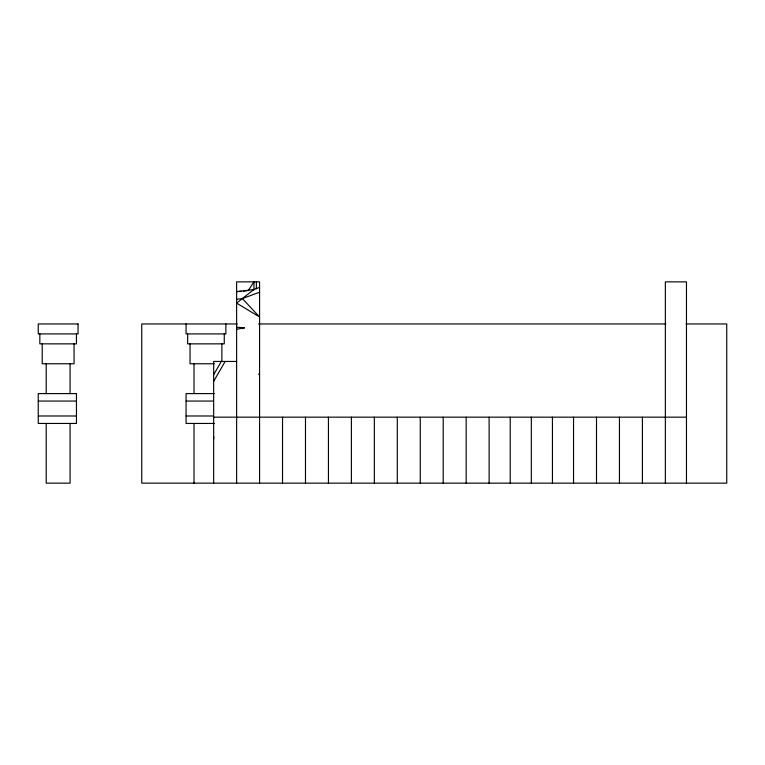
<?xml version="1.0" encoding="UTF-8"?>
<svg xmlns="http://www.w3.org/2000/svg" width="765" height="765" viewBox="0 0 765 765"><rect width="100%" height="100%" fill="white"/><g stroke="black" fill="none" stroke-linecap="round" stroke-linejoin="round"><path stroke-width="1.15" d="M213.665 439.11L213.827 436.758M258.752 374.659L259.574 372.603M213.665 374.726L221.315 361.443M213.665 381.362L225.139 361.443M248.166 290.719L253.942 281.855L253.942 290.002M259.574 287.411L253.837 289.533L236.624 303.103L259.574 316.997L242.362 298.579L236.624 299.278M242.562 328.711L244.351 327.803L236.624 327.2M242.362 298.579L259.574 292.22M236.624 329.304L244.351 327.803M253.837 289.533L236.624 291.637L241.214 291.264M243.509 291.073L246.952 290.796M237.255 323.958L141.745 323.958L141.745 483.145L726.75 483.145L726.75 323.958L686.157 323.958M258.56 323.958L665.866 323.958M236.624 361.443L213.665 361.443L213.665 483.145M214.315 363.757L190.045 363.757L190.045 343.858M214.315 393.602L186.067 393.602L186.067 423.447L214.315 423.447M38.25 401.061L76.452 401.061M186.067 401.061L213.521 401.061M38.25 415.988L76.452 415.988M186.067 415.988L213.521 415.988M213.665 417.164L686.463 417.164M686.463 483.145L686.463 281.855L665.359 281.855L665.359 483.145M642.409 417.164L642.409 483.145M619.449 417.164L619.449 483.145M596.499 417.164L596.499 483.145M573.54 417.164L573.54 483.145M552.435 417.164L552.435 483.145M531.331 417.164L531.331 483.145M510.226 417.164L510.226 483.145M489.122 417.164L489.122 483.145M466.172 417.164L466.172 483.145M443.212 417.164L443.212 483.145M420.262 417.164L420.262 483.145M397.303 417.164L397.303 483.145M374.353 417.164L374.353 483.145M351.393 417.164L351.393 483.145M328.443 417.164L328.443 483.145M305.484 417.164L305.484 483.145M282.534 417.164L282.534 483.145M259.574 483.145L259.574 281.855L236.624 281.855L236.624 483.145M256.361 281.855L256.361 288.835M225.857 323.958L225.857 333.913L186.067 333.913L186.067 323.958M224.269 333.913L224.269 343.858L187.655 343.858L187.655 333.913M221.879 343.858L221.879 361.415M194.023 363.757L194.023 393.602M194.023 423.447L194.023 483.145M76.452 333.913L76.452 343.858L39.837 343.858L39.837 333.913M74.071 343.858L74.071 363.757L42.228 363.757L42.228 343.858M70.084 363.757L70.084 393.602M70.084 423.447L70.084 483.145L46.206 483.145L46.206 423.447M46.206 363.757L46.206 393.602M78.049 323.958L38.25 323.958L38.25 333.913L78.049 333.913L78.049 323.958M76.452 393.602L38.25 393.602L38.25 423.447L76.452 423.447L76.452 393.602"/></g></svg>
